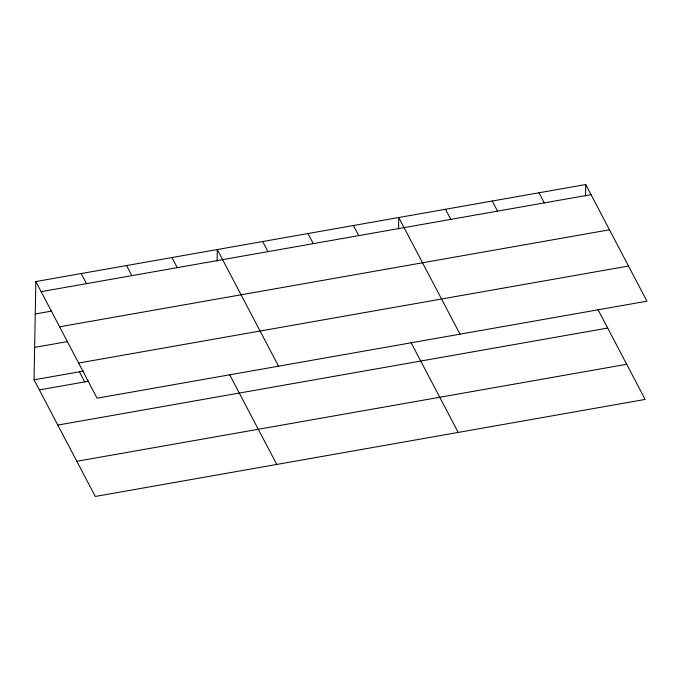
<?xml version="1.0" encoding="UTF-8"?>
<svg xmlns="http://www.w3.org/2000/svg" width="681" height="681" viewBox="0 0 681 681"><rect width="100%" height="100%" fill="white"/><g stroke="black" fill="none" stroke-linecap="round" stroke-linejoin="round"><path stroke-width="1.02" d="M597.969 309.557L645.162 399.441L95.289 496.458L34.05 379.819L35.838 281.559L585.711 184.542L646.95 301.181L97.077 398.198L35.838 281.559M217.086 261.053L217.299 249.544L278.538 366.182M398.547 229.037L398.76 217.528L459.99 334.167M585.507 196.051L585.711 184.542M41.141 291.655L591.014 194.638M35.25 313.984L51.747 311.072M59.605 326.812L609.469 229.803M34.637 347.387L67.632 341.573M78.621 363.041L628.495 266.024M34.05 379.819L83.542 371.085M39.353 389.915L88.836 381.181M57.808 425.072L607.682 328.055M76.825 461.292L626.699 364.284M538.977 192.791L544.272 202.887M492.235 201.04L497.539 211.136M445.493 209.28L450.796 219.384M353.388 225.53L358.691 235.635M411.009 342.534L458.202 432.426M308.025 233.54L313.328 243.636M262.662 241.542L267.965 251.638M171.935 257.546L177.239 267.642M229.557 374.55L276.741 464.442M126.572 265.547L131.867 275.652M81.201 273.558L86.504 283.654M79.413 371.809L84.716 381.905"/></g></svg>
